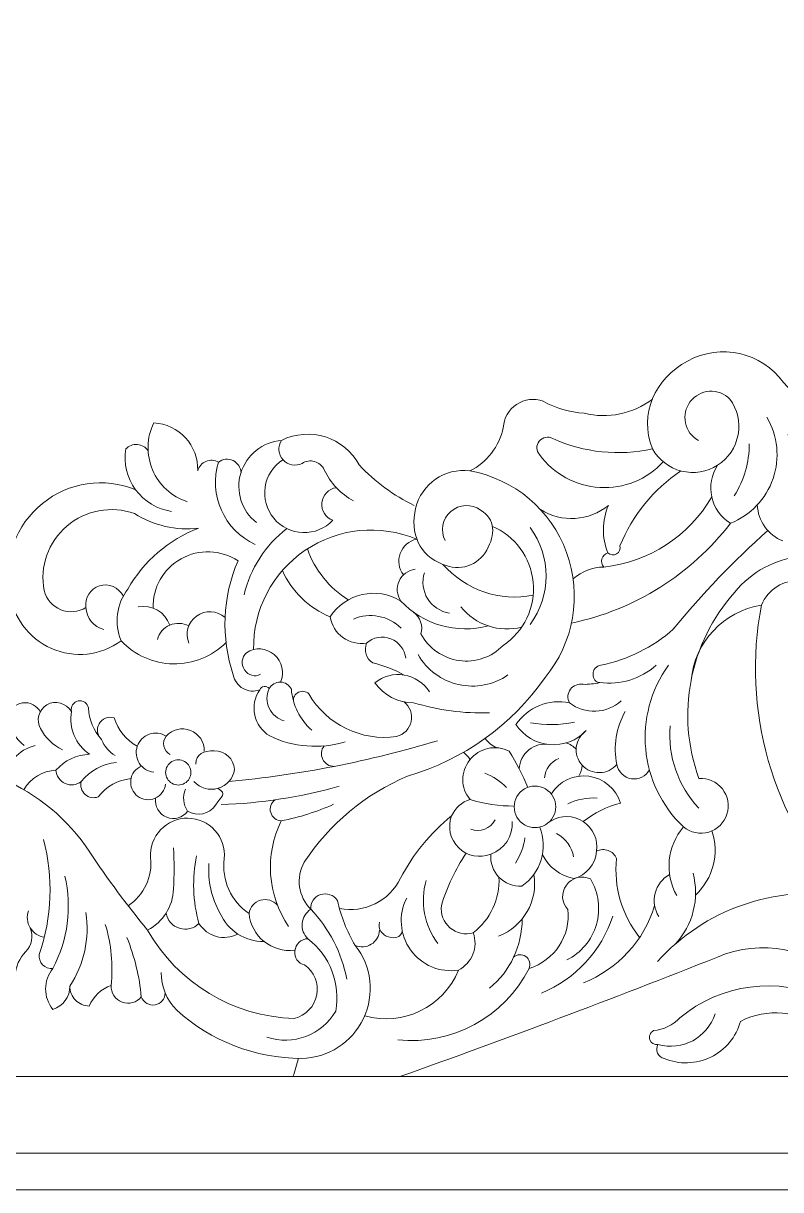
# Model space of a CAD drawing. Header units: millimetres. Extents: x 4868 to 5114, y 1819 to 2091.
# Drawn here: x 4911.3 to 4953, y 1968.7 to 2032.9 of the extents above; entities that cross this region are included whole.
import ezdxf

# ---------------------------------------------------------------- set-up
doc = ezdxf.new("R2010")
doc.units = ezdxf.units.MM
doc.header["$MEASUREMENT"] = 0
doc.layers.add('SITARA ALL', color=18, linetype='Continuous', true_color=0x000000)

msp = doc.modelspace()

# ---------------------------------------------------------------- linework, layer by layer
at = {"layer": 'SITARA ALL', "lineweight": 9}
for points, knots in [([(4869.73, 2090.695), (4869.73, 2090.695), (5113.73, 2090.695), (5113.73, 2090.695), (5113.73, 2090.695), (5113.73, 1968.695), (5113.73, 1968.695), (5113.73, 1968.695), (4869.73, 1968.695), (4869.73, 1968.695), (4869.73, 1968.695), (4869.73, 2090.695), (4869.73, 2090.695)], [0, 0, 0, 0, 0.25, 0.25, 0.25, 0.5, 0.5, 0.5, 0.75, 0.75, 0.75, 1, 1, 1, 1]), ([(5094.771, 2004.786), (5094.771, 2004.786), (5094.771, 1999.964), (5094.771, 1999.964), (5094.771, 1999.964), (5111.73, 1999.964), (5111.73, 1999.964), (5111.73, 1999.964), (5111.73, 2088.695), (5111.73, 2088.695), (5111.73, 2088.695), (4911.73, 2088.695), (4911.73, 2088.695), (4911.73, 2088.695), (4911.73, 2070.506), (4911.73, 2070.506), (4911.73, 2070.506), (4911.73, 2054.471), (4911.73, 2054.471), (4914.204, 2052.694), (4917.278, 2051.965), (4920.286, 2052.441), (4924.31, 2052.737), (4928.354, 2052.229), (4932.179, 2050.947), (4935.232, 2049.904), (4938.3, 2048.907), (4941.384, 2047.956), (4946.814, 2046.225), (4952.709, 2048.526), (4955.52, 2053.484), (4956.196, 2054.515), (4956.406, 2055.783), (4956.1, 2056.977), (4955.794, 2058.171), (4955.006, 2059.178), (4953.918, 2059.757), (4952.83, 2060.336), (4951.548, 2060.431), (4950.387, 2060.018), (4949.226, 2059.605), (4948.294, 2058.729), (4947.816, 2057.593), (4947.547, 2056.831), (4947.642, 2055.989), (4948.075, 2055.307), (4948.507, 2054.624), (4949.223, 2054.179), (4950.027, 2054.097), (4950.83, 2054.016), (4951.626, 2054.307), (4952.187, 2054.888), (4952.748, 2055.469), (4953.012, 2056.27), (4952.902, 2057.07), (4952.939, 2057.535), (4952.722, 2057.984), (4952.334, 2058.243), (4951.946, 2058.502), (4951.453, 2058.534), (4951.037, 2058.323), (4950.621, 2058.111), (4950.352, 2057.691), (4950.334, 2057.225), (4950.315, 2056.759), (4950.545, 2056.322), (4950.943, 2056.078)], [0, 0, 0, 0, 0.043478, 0.043478, 0.043478, 0.086957, 0.086957, 0.086957, 0.130435, 0.130435, 0.130435, 0.173913, 0.173913, 0.173913, 0.217391, 0.217391, 0.217391, 0.26087, 0.26087, 0.26087, 0.304348, 0.304348, 0.304348, 0.347826, 0.347826, 0.347826, 0.391304, 0.391304, 0.391304, 0.434783, 0.434783, 0.434783, 0.478261, 0.478261, 0.478261, 0.521739, 0.521739, 0.521739, 0.565217, 0.565217, 0.565217, 0.608696, 0.608696, 0.608696, 0.652174, 0.652174, 0.652174, 0.695652, 0.695652, 0.695652, 0.73913, 0.73913, 0.73913, 0.782609, 0.782609, 0.782609, 0.826087, 0.826087, 0.826087, 0.869565, 0.869565, 0.869565, 0.913043, 0.913043, 0.913043, 1, 1, 1, 1]), ([(4888.688, 2054.604), (4888.688, 2054.604), (4888.688, 2059.426), (4888.688, 2059.426), (4888.688, 2059.426), (4871.73, 2059.426), (4871.73, 2059.426), (4871.73, 2059.426), (4871.73, 1970.695), (4871.73, 1970.695), (4871.73, 1970.695), (5071.73, 1970.695), (5071.73, 1970.695), (5071.73, 1970.695), (5071.73, 1988.884), (5071.73, 1988.884), (5071.73, 1988.884), (5071.73, 2004.92), (5071.73, 2004.92), (5069.255, 2006.696), (5066.182, 2007.425), (5063.173, 2006.949), (5059.149, 2006.653), (5055.106, 2007.161), (5051.28, 2008.443), (5048.227, 2009.487), (5045.159, 2010.484), (5042.075, 2011.434), (5036.645, 2013.166), (5030.75, 2010.864), (5027.939, 2005.906), (5027.264, 2004.875), (5027.053, 2003.607), (5027.359, 2002.413), (5027.665, 2001.219), (5028.453, 2000.212), (5029.541, 1999.633), (5030.629, 1999.054), (5031.911, 1998.959), (5033.072, 1999.372), (5034.234, 1999.785), (5035.165, 2000.661), (5035.643, 2001.797), (5035.912, 2002.559), (5035.817, 2003.402), (5035.384, 2004.084), (5034.952, 2004.766), (5034.236, 2005.211), (5033.433, 2005.293), (5032.629, 2005.375), (5031.833, 2005.083), (5031.272, 2004.502), (5030.711, 2003.921), (5030.447, 2003.12), (5030.557, 2002.32), (5030.52, 2001.855), (5030.738, 2001.406), (5031.125, 2001.147), (5031.513, 2000.888), (5032.006, 2000.856), (5032.422, 2001.067), (5032.838, 2001.279), (5033.107, 2001.699), (5033.126, 2002.165), (5033.144, 2002.631), (5032.914, 2003.068), (5032.516, 2003.312)], [0, 0, 0, 0, 0.043478, 0.043478, 0.043478, 0.086957, 0.086957, 0.086957, 0.130435, 0.130435, 0.130435, 0.173913, 0.173913, 0.173913, 0.217391, 0.217391, 0.217391, 0.26087, 0.26087, 0.26087, 0.304348, 0.304348, 0.304348, 0.347826, 0.347826, 0.347826, 0.391304, 0.391304, 0.391304, 0.434783, 0.434783, 0.434783, 0.478261, 0.478261, 0.478261, 0.521739, 0.521739, 0.521739, 0.565217, 0.565217, 0.565217, 0.608696, 0.608696, 0.608696, 0.652174, 0.652174, 0.652174, 0.695652, 0.695652, 0.695652, 0.73913, 0.73913, 0.73913, 0.782609, 0.782609, 0.782609, 0.826087, 0.826087, 0.826087, 0.869565, 0.869565, 0.869565, 0.913043, 0.913043, 0.913043, 1, 1, 1, 1]), ([(4953.363, 2010.249), (4954.721, 2008.607), (4956.677, 2007.574), (4958.799, 2007.376), (4960.921, 2007.179), (4963.027, 2007.828), (4964.665, 2009.191), (4964.756, 2009.83), (4964.409, 2010.451), (4963.816, 2010.707), (4963.224, 2010.964), (4962.548, 2010.81), (4962.145, 2010.305), (4958.859, 2009.512), (4955.4, 2010.587), (4953.14, 2013.101), (4951.929, 2014.77), (4949.665, 2015.277), (4947.856, 2014.285), (4946.048, 2013.293), (4945.165, 2011.377), (4945.922, 2009.458), (4946.263, 2008.845), (4946.842, 2008.401), (4947.522, 2008.23), (4948.202, 2008.06), (4948.919, 2008.176), (4949.509, 2008.555), (4950.099, 2008.935), (4950.505, 2009.541), (4950.632, 2010.23), (4950.759, 2010.92), (4950.597, 2011.628), (4950.181, 2012.193), (4949.886, 2012.49), (4949.476, 2012.645), (4949.058, 2012.618), (4948.64, 2012.59), (4948.256, 2012.385), (4948.003, 2012.051), (4947.749, 2011.717), (4947.653, 2011.29), (4947.739, 2010.88), (4947.824, 2010.47), (4948.081, 2010.118), (4948.447, 2009.914)], [0, 0, 0, 0, 0.0625, 0.0625, 0.0625, 0.125, 0.125, 0.125, 0.1875, 0.1875, 0.1875, 0.25, 0.25, 0.25, 0.3125, 0.3125, 0.3125, 0.375, 0.375, 0.375, 0.4375, 0.4375, 0.4375, 0.5, 0.5, 0.5, 0.5625, 0.5625, 0.5625, 0.625, 0.625, 0.625, 0.6875, 0.6875, 0.6875, 0.75, 0.75, 0.75, 0.8125, 0.8125, 0.8125, 0.875, 0.875, 0.875, 1, 1, 1, 1]), ([(4929.102, 1980.277), (4928.833, 1981.725), (4928.144, 1983.061), (4927.12, 1984.119), (4926.442, 1984.81), (4926.297, 1985.865), (4926.761, 1986.715), (4928.154, 1988.813), (4930.131, 1990.46), (4932.446, 1991.452), (4935.516, 1992.337), (4938.187, 1994.248), (4940.014, 1996.869), (4941.604, 1998.79), (4942.055, 2001.41), (4941.198, 2003.752), (4940.341, 2006.093), (4938.33, 2007.799), (4935.876, 2008.239), (4936.822, 2008.707), (4937.501, 2009.583), (4937.717, 2010.617), (4937.744, 2011.134), (4938.014, 2011.608), (4938.444, 2011.895), (4938.875, 2012.183), (4939.42, 2012.249), (4939.908, 2012.075), (4940.6, 2011.688), (4941.37, 2011.461), (4942.162, 2011.409), (4943.468, 2011.093), (4944.847, 2011.377), (4945.922, 2012.185)], [0, 0, 0, 0, 0.083333, 0.083333, 0.083333, 0.166667, 0.166667, 0.166667, 0.25, 0.25, 0.25, 0.333333, 0.333333, 0.333333, 0.416667, 0.416667, 0.416667, 0.5, 0.5, 0.5, 0.583333, 0.583333, 0.583333, 0.666667, 0.666667, 0.666667, 0.75, 0.75, 0.75, 0.833333, 0.833333, 0.833333, 1, 1, 1, 1]), ([(4949.509, 2008.555), (4949.168, 2008.04), (4949.05, 2007.409), (4949.183, 2006.806), (4949.316, 2006.202), (4949.685, 2005.68), (4950.211, 2005.356), (4951.314, 2005.794), (4952.171, 2006.693), (4952.556, 2007.815), (4952.942, 2008.938), (4952.821, 2010.167), (4952.219, 2011.19)], [0, 0, 0, 0, 0.2, 0.2, 0.2, 0.4, 0.4, 0.4, 0.6, 0.6, 0.6, 1, 1, 1, 1]), ([(4924.074, 2004.187), (4922.357, 2004.976), (4921.491, 2006.919), (4922.048, 2008.725), (4921.836, 2008.844), (4921.581, 2008.859), (4921.357, 2008.764), (4921.132, 2008.67), (4920.965, 2008.478), (4920.903, 2008.243), (4920.952, 2009.635), (4919.878, 2010.809), (4918.487, 2010.881), (4918.091, 2010.068), (4918.067, 2009.123), (4918.422, 2008.291), (4918.776, 2007.459), (4919.469, 2006.823), (4920.33, 2006.545)], [0, 0, 0, 0, 0.142857, 0.142857, 0.142857, 0.285714, 0.285714, 0.285714, 0.428571, 0.428571, 0.428571, 0.571429, 0.571429, 0.571429, 0.714286, 0.714286, 0.714286, 1, 1, 1, 1]), ([(4932.819, 2006.334), (4931.683, 2006.887), (4930.657, 2007.643), (4929.794, 2008.566), (4928.965, 2010.096), (4927.076, 2010.695), (4925.519, 2009.92)], [0, 0, 0, 0, 0.333333, 0.333333, 0.333333, 1, 1, 1, 1]), ([(4924.133, 2005.396), (4923.316, 2006.043), (4922.977, 2007.123), (4923.278, 2008.121), (4923.58, 2009.119), (4924.48, 2009.833), (4925.519, 2009.92), (4925.298, 2009.585), (4925.331, 2009.144), (4925.601, 2008.847), (4925.871, 2008.55), (4926.292, 2008.467), (4926.646, 2008.655), (4926.851, 2008.784), (4927.1, 2008.819), (4927.333, 2008.753), (4927.565, 2008.686), (4927.759, 2008.523), (4927.865, 2008.306), (4928.204, 2007.573), (4928.77, 2006.97), (4929.481, 2006.587)], [0, 0, 0, 0, 0.125, 0.125, 0.125, 0.25, 0.25, 0.25, 0.375, 0.375, 0.375, 0.5, 0.5, 0.5, 0.625, 0.625, 0.625, 0.75, 0.75, 0.75, 1, 1, 1, 1]), ([(4945.922, 2009.458), (4944.083, 2009.041), (4942.156, 2009.239), (4940.44, 2010.021), (4940.189, 2010.162), (4939.872, 2010.099), (4939.695, 2009.872), (4939.517, 2009.644), (4939.513, 2009.344), (4939.711, 2009.134), (4940.487, 2008.063), (4941.704, 2007.399), (4943.024, 2007.324), (4944.344, 2007.249), (4945.623, 2007.766), (4946.515, 2008.741)], [0, 0, 0, 0, 0.166667, 0.166667, 0.166667, 0.333333, 0.333333, 0.333333, 0.5, 0.5, 0.5, 0.666667, 0.666667, 0.666667, 1, 1, 1, 1]), ([(4918.176, 2009.344), (4918.043, 2009.543), (4917.827, 2009.672), (4917.588, 2009.692), (4917.349, 2009.712), (4917.115, 2009.624), (4916.951, 2009.45), (4916.821, 2008.658), (4917.015, 2007.848), (4917.49, 2007.201), (4917.965, 2006.555), (4918.676, 2006.127), (4919.47, 2006.014)], [0, 0, 0, 0, 0.2, 0.2, 0.2, 0.4, 0.4, 0.4, 0.6, 0.6, 0.6, 1, 1, 1, 1]), ([(4923.288, 2008.129), (4923.278, 2008.418), (4923.108, 2008.678), (4922.847, 2008.803), (4922.586, 2008.928), (4922.279, 2008.899), (4922.048, 2008.725)], [0, 0, 0, 0, 0.333333, 0.333333, 0.333333, 1, 1, 1, 1]), ([(4928.534, 2007.315), (4928.108, 2007.257), (4927.778, 2006.913), (4927.737, 2006.485), (4927.696, 2006.057), (4927.936, 2005.664), (4928.343, 2005.526), (4927.916, 2005.073), (4927.316, 2004.824), (4926.693, 2004.844), (4926.071, 2004.863), (4925.485, 2005.152), (4925.087, 2005.631), (4924.69, 2006.11), (4924.517, 2006.736), (4924.613, 2007.352), (4924.708, 2007.967), (4925.066, 2008.513), (4925.59, 2008.849)], [0, 0, 0, 0, 0.142857, 0.142857, 0.142857, 0.285714, 0.285714, 0.285714, 0.428571, 0.428571, 0.428571, 0.571429, 0.571429, 0.571429, 0.714286, 0.714286, 0.714286, 1, 1, 1, 1]), ([(4917.488, 2007.202), (4915.768, 2007.907), (4913.8, 2007.615), (4912.358, 2006.442), (4910.916, 2005.269), (4910.226, 2003.423), (4910.566, 2001.595), (4910.714, 2000.218), (4911.587, 1999.027), (4912.855, 1998.47), (4914.123, 1997.914), (4915.579, 1998.07), (4916.692, 1998.893), (4916.289, 1999.837), (4916.432, 2000.927), (4917.065, 2001.735), (4917.927, 2003.271), (4919.301, 2004.457), (4920.947, 2005.085), (4919.715, 2004.947), (4918.472, 2005.231), (4917.422, 2005.891), (4916.151, 2006.343), (4914.735, 2006.08), (4913.71, 2005.202), (4912.686, 2004.325), (4912.206, 2002.98), (4912.457, 2001.654), (4912.577, 2001.178), (4912.917, 2000.787), (4913.373, 2000.604), (4913.829, 2000.421), (4914.342, 2000.465), (4914.758, 2000.726), (4914.683, 2001.249), (4914.993, 2001.749), (4915.494, 2001.914), (4915.996, 2002.079), (4916.564, 2001.82), (4916.814, 2001.355)], [0, 0, 0, 0, 0.071429, 0.071429, 0.071429, 0.142857, 0.142857, 0.142857, 0.214286, 0.214286, 0.214286, 0.285714, 0.285714, 0.285714, 0.357143, 0.357143, 0.357143, 0.428571, 0.428571, 0.428571, 0.5, 0.5, 0.5, 0.571429, 0.571429, 0.571429, 0.642857, 0.642857, 0.642857, 0.714286, 0.714286, 0.714286, 0.785714, 0.785714, 0.785714, 0.857143, 0.857143, 0.857143, 1, 1, 1, 1]), ([(4935.876, 2008.239), (4934.501, 2008.417), (4933.214, 2007.527), (4932.895, 2006.178), (4932.577, 2004.828), (4933.09, 2003.553), (4934.399, 2003.098)], [0, 0, 0, 0, 0.333333, 0.333333, 0.333333, 1, 1, 1, 1]), ([(4947.48, 2008.24), (4945.983, 2007.229), (4944.819, 2005.797), (4944.136, 2004.124), (4944.181, 2003.949), (4944.106, 2003.765), (4943.951, 2003.673), (4943.796, 2003.58), (4943.594, 2003.605), (4943.462, 2003.727), (4943.306, 2003.679), (4943.186, 2003.554), (4943.142, 2003.397), (4943.099, 2003.24), (4943.137, 2003.072), (4943.245, 2002.95)], [0, 0, 0, 0, 0.166667, 0.166667, 0.166667, 0.333333, 0.333333, 0.333333, 0.5, 0.5, 0.5, 0.666667, 0.666667, 0.666667, 1, 1, 1, 1]), ([(4949.182, 2006.807), (4947.937, 2004.644), (4945.727, 2003.209), (4943.245, 2002.95), (4942.626, 2002.94), (4942.031, 2002.709), (4941.567, 2002.3)], [0, 0, 0, 0, 0.333333, 0.333333, 0.333333, 1, 1, 1, 1]), ([(4939.364, 2001.398), (4937.525, 2001.036), (4935.631, 2001.685), (4934.399, 2003.098), (4935.283, 2002.677), (4936.342, 2003.022), (4936.809, 2003.882), (4937.276, 2004.742), (4937.303, 2005.574), (4936.469, 2006.087), (4935.967, 2006.445), (4935.284, 2006.408), (4934.823, 2005.999), (4934.362, 2005.589), (4934.23, 2004.942), (4934.527, 2004.401)], [0, 0, 0, 0, 0.166667, 0.166667, 0.166667, 0.333333, 0.333333, 0.333333, 0.5, 0.5, 0.5, 0.666667, 0.666667, 0.666667, 1, 1, 1, 1]), ([(4939.76, 2006.113), (4940.928, 2005.379), (4942.432, 2005.47), (4943.502, 2006.342), (4943.146, 2005.509), (4943.131, 2004.57), (4943.462, 2003.727)], [0, 0, 0, 0, 0.333333, 0.333333, 0.333333, 1, 1, 1, 1]), ([(4923.982, 1998.407), (4923.944, 2000.589), (4925.009, 2002.644), (4926.814, 2003.87), (4928.619, 2005.096), (4930.939, 2005.322), (4932.954, 2004.483), (4932.537, 2004.395), (4932.194, 2004.1), (4932.046, 2003.7), (4931.899, 2003.3), (4931.964, 2002.856), (4932.224, 2002.518)], [0, 0, 0, 0, 0.2, 0.2, 0.2, 0.4, 0.4, 0.4, 0.6, 0.6, 0.6, 1, 1, 1, 1]), ([(4932.769, 2000.472), (4933.149, 2000.2), (4933.316, 1999.718), (4933.187, 1999.268), (4933.615, 1998.473), (4934.396, 1997.93), (4935.29, 1997.805), (4936.185, 1997.681), (4937.08, 1997.985), (4937.709, 1998.632), (4938.857, 1999.4), (4939.491, 2000.736), (4939.358, 2002.111), (4939.225, 2003.486), (4938.362, 2004.67), (4937.087, 2005.203)], [0, 0, 0, 0, 0.166667, 0.166667, 0.166667, 0.333333, 0.333333, 0.333333, 0.5, 0.5, 0.5, 0.666667, 0.666667, 0.666667, 1, 1, 1, 1]), ([(4952.275, 2004.954), (4950.394, 2003.29), (4948.652, 2001.476), (4947.067, 1999.529), (4945.935, 1998.535), (4944.564, 1997.85), (4943.088, 1997.543), (4942.835, 1997.519), (4942.644, 1997.303), (4942.652, 1997.049), (4942.66, 1996.794), (4942.773, 1996.602), (4943.027, 1996.595), (4944.147, 1996.443), (4945.277, 1996.789), (4946.118, 1997.543)], [0, 0, 0, 0, 0.166667, 0.166667, 0.166667, 0.333333, 0.333333, 0.333333, 0.5, 0.5, 0.5, 0.666667, 0.666667, 0.666667, 1, 1, 1, 1]), ([(4924.319, 1996.196), (4924.018, 1996.083), (4923.682, 1996.109), (4923.401, 1996.266), (4923.121, 1996.424), (4922.924, 1996.699), (4922.864, 1997.015), (4922.17, 1999.067), (4922.264, 2001.305), (4923.125, 2003.292), (4922.184, 2003.909), (4920.978, 2003.952), (4919.996, 2003.403), (4919.013, 2002.855), (4918.416, 2001.819), (4918.448, 2000.695)], [0, 0, 0, 0, 0.166667, 0.166667, 0.166667, 0.333333, 0.333333, 0.333333, 0.5, 0.5, 0.5, 0.666667, 0.666667, 0.666667, 1, 1, 1, 1]), ([(4954.846, 2002.186), (4954.998, 2002.459), (4954.999, 2002.792), (4954.849, 2003.066), (4954.699, 2003.341), (4954.422, 2003.519), (4954.109, 2003.539), (4952.673, 2003.398), (4951.354, 2002.687), (4950.449, 2001.563), (4947.952, 1998.77), (4947.194, 1994.833), (4948.482, 1991.314), (4948.98, 1991.349), (4949.462, 1991.136), (4949.77, 1990.744), (4950.078, 1990.353), (4950.171, 1989.83), (4950.02, 1989.355), (4949.869, 1988.88), (4949.493, 1988.511), (4949.015, 1988.369), (4948.537, 1988.227), (4948.017, 1988.334), (4947.631, 1988.649), (4945.173, 1990.988), (4944.82, 1994.787), (4946.8, 1997.543)], [0, 0, 0, 0, 0.1, 0.1, 0.1, 0.2, 0.2, 0.2, 0.3, 0.3, 0.3, 0.4, 0.4, 0.4, 0.5, 0.5, 0.5, 0.6, 0.6, 0.6, 0.7, 0.7, 0.7, 0.8, 0.8, 0.8, 1, 1, 1, 1]), ([(4925.566, 2002.754), (4926.086, 2001.602), (4927.025, 2000.691), (4928.193, 2000.207), (4929.03, 2001.507), (4930.758, 2001.896), (4932.073, 2001.081), (4931.856, 2001.406), (4931.822, 2001.82), (4931.983, 2002.176), (4932.144, 2002.532), (4932.482, 2002.779), (4932.869, 2002.83)], [0, 0, 0, 0, 0.2, 0.2, 0.2, 0.4, 0.4, 0.4, 0.6, 0.6, 0.6, 1, 1, 1, 1]), ([(4933.378, 2002.639), (4933.225, 2002.16), (4933.288, 2001.638), (4933.552, 2001.21), (4933.816, 2000.782), (4934.251, 2000.491), (4934.748, 2000.413)], [0, 0, 0, 0, 0.333333, 0.333333, 0.333333, 1, 1, 1, 1]), ([(4954.125, 1999.041), (4954.602, 1998.944), (4955.098, 1999.067), (4955.474, 1999.377), (4955.85, 1999.687), (4956.066, 2000.147), (4956.062, 2000.634), (4956.058, 2001.121), (4955.834, 2001.58), (4955.453, 2001.883), (4955.072, 2002.187), (4954.577, 2002.303), (4954.102, 2002.198), (4953.158, 2002.272), (4952.275, 2001.729), (4951.916, 2000.853), (4950.825, 1995.094), (4952.506, 1989.162), (4956.46, 1984.836)], [0, 0, 0, 0, 0.142857, 0.142857, 0.142857, 0.285714, 0.285714, 0.285714, 0.428571, 0.428571, 0.428571, 0.571429, 0.571429, 0.571429, 0.714286, 0.714286, 0.714286, 1, 1, 1, 1]), ([(4922.411, 2000.178), (4921.97, 2000.568), (4921.317, 2000.597), (4920.842, 2000.249), (4920.367, 1999.901), (4920.186, 1999.299), (4920.425, 1998.761)], [0, 0, 0, 0, 0.333333, 0.333333, 0.333333, 1, 1, 1, 1]), ([(4932.351, 1997.93), (4932.296, 1998.414), (4931.977, 1998.828), (4931.522, 1999.003), (4931.068, 1999.178), (4930.558, 1999.091), (4930.192, 1998.769), (4929.737, 1998.693), (4929.27, 1998.802), (4928.894, 1999.071), (4928.519, 1999.341), (4928.267, 1999.751), (4928.193, 2000.207)], [0, 0, 0, 0, 0.2, 0.2, 0.2, 0.4, 0.4, 0.4, 0.6, 0.6, 0.6, 1, 1, 1, 1]), ([(4920.409, 1999.706), (4920.087, 1999.882), (4919.701, 1999.899), (4919.364, 1999.753), (4919.027, 1999.606), (4918.777, 1999.314), (4918.687, 1998.957)], [0, 0, 0, 0, 0.333333, 0.333333, 0.333333, 1, 1, 1, 1]), ([(4916.692, 1998.893), (4917.437, 1998.099), (4918.471, 1997.641), (4919.56, 1997.623), (4920.648, 1997.605), (4921.693, 1998.026), (4922.463, 1998.795)], [0, 0, 0, 0, 0.333333, 0.333333, 0.333333, 1, 1, 1, 1]), ([(4925.455, 1996.617), (4925.693, 1997.14), (4925.556, 1997.757), (4925.12, 1998.13), (4924.683, 1998.503), (4924.069, 1998.553), (4923.589, 1998.238), (4923.319, 1997.993), (4923.275, 1997.584), (4923.487, 1997.288), (4923.699, 1996.991), (4924.049, 1996.875), (4924.368, 1997.05)], [0, 0, 0, 0, 0.2, 0.2, 0.2, 0.4, 0.4, 0.4, 0.6, 0.6, 0.6, 1, 1, 1, 1]), ([(4930.192, 1998.769), (4930.034, 1998.368), (4930.175, 1997.912), (4930.532, 1997.671), (4931.14, 1997.541), (4931.724, 1997.317), (4932.264, 1997.008)], [0, 0, 0, 0, 0.333333, 0.333333, 0.333333, 1, 1, 1, 1]), ([(4933.026, 1998.136), (4933.504, 1997.297), (4934.314, 1996.698), (4935.256, 1996.485), (4936.198, 1996.273), (4937.182, 1996.463), (4937.974, 1997.015)], [0, 0, 0, 0, 0.333333, 0.333333, 0.333333, 1, 1, 1, 1]), ([(4912.255, 1994.96), (4912.073, 1995.326), (4911.677, 1995.535), (4911.272, 1995.478), (4910.867, 1995.421), (4910.545, 1995.121), (4910.472, 1994.719), (4910.475, 1995.705), (4909.941, 1996.614), (4909.076, 1997.088)], [0, 0, 0, 0, 0.25, 0.25, 0.25, 0.5, 0.5, 0.5, 1, 1, 1, 1]), ([(4933.652, 1996.089), (4933.34, 1996.579), (4932.834, 1996.912), (4932.262, 1997.007), (4931.689, 1997.102), (4931.106, 1996.951), (4930.653, 1996.588), (4931.131, 1995.891), (4931.925, 1995.478), (4932.771, 1995.486), (4934.126, 1995.076), (4935.538, 1994.887), (4936.954, 1994.926)], [0, 0, 0, 0, 0.2, 0.2, 0.2, 0.4, 0.4, 0.4, 0.6, 0.6, 0.6, 1, 1, 1, 1]), ([(4924.834, 1996.26), (4924.772, 1996.351), (4924.665, 1996.399), (4924.556, 1996.385), (4924.447, 1996.371), (4924.356, 1996.299), (4924.319, 1996.196), (4924.039, 1995.79), (4923.94, 1995.288), (4924.044, 1994.807), (4924.148, 1994.326), (4924.444, 1993.91), (4924.866, 1993.657), (4926.16, 1993.032), (4927.641, 1992.917), (4929.017, 1993.335)], [0, 0, 0, 0, 0.166667, 0.166667, 0.166667, 0.333333, 0.333333, 0.333333, 0.5, 0.5, 0.5, 0.666667, 0.666667, 0.666667, 1, 1, 1, 1]), ([(4927.183, 1993.978), (4926.53, 1994.553), (4926.126, 1995.36), (4926.056, 1996.228), (4925.944, 1996.46), (4925.711, 1996.61), (4925.453, 1996.616), (4925.195, 1996.622), (4924.957, 1996.486), (4924.834, 1996.26), (4924.675, 1995.917), (4924.676, 1995.521), (4924.839, 1995.179), (4925.001, 1994.837), (4925.304, 1994.586), (4925.67, 1994.492)], [0, 0, 0, 0, 0.166667, 0.166667, 0.166667, 0.333333, 0.333333, 0.333333, 0.5, 0.5, 0.5, 0.666667, 0.666667, 0.666667, 1, 1, 1, 1]), ([(4944.21, 1995.598), (4943.415, 1994.867), (4942.207, 1994.819), (4941.355, 1995.483), (4941.23, 1995.719), (4941.251, 1996.007), (4941.409, 1996.223), (4941.568, 1996.439), (4941.839, 1996.545), (4942.102, 1996.497), (4942.414, 1996.49), (4942.724, 1996.523), (4943.027, 1996.595)], [0, 0, 0, 0, 0.2, 0.2, 0.2, 0.4, 0.4, 0.4, 0.6, 0.6, 0.6, 1, 1, 1, 1]), ([(4913.459, 1992.899), (4912.946, 1993.149), (4912.525, 1993.556), (4912.255, 1994.059), (4911.998, 1994.52), (4912.155, 1995.102), (4912.608, 1995.372), (4913.062, 1995.642), (4913.676, 1995.455), (4913.96, 1995.009), (4913.931, 1995.134), (4913.955, 1995.266), (4914.024, 1995.373), (4914.094, 1995.481), (4914.205, 1995.556), (4914.331, 1995.581), (4914.457, 1995.606), (4914.587, 1995.58), (4914.693, 1995.507), (4914.799, 1995.435), (4914.871, 1995.322), (4914.894, 1995.196), (4914.927, 1994.549), (4915.184, 1993.934), (4915.62, 1993.455), (4915.379, 1993.677), (4915.321, 1994.035), (4915.48, 1994.321), (4915.639, 1994.608), (4915.989, 1994.744), (4916.305, 1994.657), (4916.517, 1993.991), (4916.972, 1993.43), (4917.581, 1993.086)], [0, 0, 0, 0, 0.083333, 0.083333, 0.083333, 0.166667, 0.166667, 0.166667, 0.25, 0.25, 0.25, 0.333333, 0.333333, 0.333333, 0.416667, 0.416667, 0.416667, 0.5, 0.5, 0.5, 0.583333, 0.583333, 0.583333, 0.666667, 0.666667, 0.666667, 0.75, 0.75, 0.75, 0.833333, 0.833333, 0.833333, 1, 1, 1, 1]), ([(4932.258, 1995.533), (4932.58, 1995.276), (4932.73, 1994.859), (4932.645, 1994.456), (4932.559, 1994.052), (4932.248, 1993.73), (4931.849, 1993.626), (4929.91, 1993.35), (4927.997, 1994.281), (4927.015, 1995.975), (4926.863, 1996.121), (4926.635, 1996.155), (4926.447, 1996.06), (4926.259, 1995.964), (4926.151, 1995.765), (4926.18, 1995.557)], [0, 0, 0, 0, 0.166667, 0.166667, 0.166667, 0.333333, 0.333333, 0.333333, 0.5, 0.5, 0.5, 0.666667, 0.666667, 0.666667, 1, 1, 1, 1]), ([(4941.355, 1995.483), (4940.222, 1995.714), (4939.061, 1995.243), (4938.411, 1994.286), (4938.828, 1993.655), (4939.511, 1993.25), (4940.264, 1993.185), (4941.018, 1993.12), (4941.757, 1993.399), (4942.276, 1993.949), (4941.974, 1993.742), (4941.777, 1993.414), (4941.734, 1993.05), (4941.692, 1992.686), (4941.808, 1992.324), (4942.054, 1992.052), (4942.3, 1991.781), (4942.651, 1991.63), (4943.018, 1991.637), (4943.384, 1991.644), (4943.728, 1991.807), (4943.963, 1992.087), (4944.036, 1991.684), (4944.356, 1991.37), (4944.761, 1991.304), (4945.166, 1991.239), (4945.563, 1991.427), (4945.76, 1991.787)], [0, 0, 0, 0, 0.1, 0.1, 0.1, 0.2, 0.2, 0.2, 0.3, 0.3, 0.3, 0.4, 0.4, 0.4, 0.5, 0.5, 0.5, 0.6, 0.6, 0.6, 0.7, 0.7, 0.7, 0.8, 0.8, 0.8, 1, 1, 1, 1]), ([(4913.96, 1995.009), (4913.801, 1994.094), (4914.19, 1993.171), (4914.956, 1992.646), (4914.246, 1992.623), (4913.578, 1992.309), (4913.109, 1991.776)], [0, 0, 0, 0, 0.333333, 0.333333, 0.333333, 1, 1, 1, 1]), ([(4921.266, 1992.811), (4921.281, 1993.317), (4920.977, 1993.779), (4920.506, 1993.964), (4920.035, 1994.15), (4919.505, 1994.028), (4919.171, 1993.647), (4918.893, 1993.822), (4918.55, 1993.86), (4918.24, 1993.75), (4917.93, 1993.641), (4917.688, 1993.397), (4917.581, 1993.086), (4917.474, 1992.775), (4917.516, 1992.433), (4917.693, 1992.156), (4917.87, 1991.879), (4918.162, 1991.699), (4918.49, 1991.666)], [0, 0, 0, 0, 0.142857, 0.142857, 0.142857, 0.285714, 0.285714, 0.285714, 0.428571, 0.428571, 0.428571, 0.571429, 0.571429, 0.571429, 0.714286, 0.714286, 0.714286, 1, 1, 1, 1]), ([(4919.171, 1993.647), (4919.046, 1993.489), (4918.999, 1993.283), (4919.044, 1993.086), (4919.088, 1992.89), (4919.218, 1992.725), (4919.399, 1992.636)], [0, 0, 0, 0, 0.333333, 0.333333, 0.333333, 1, 1, 1, 1]), ([(4927.858, 1993.11), (4927.691, 1992.899), (4927.661, 1992.611), (4927.781, 1992.37), (4927.901, 1992.128), (4928.145, 1991.978), (4928.415, 1991.984)], [0, 0, 0, 0, 0.333333, 0.333333, 0.333333, 1, 1, 1, 1]), ([(4939.064, 1990.83), (4938.778, 1991.518), (4938.438, 1992.181), (4938.046, 1992.814), (4937.302, 1993.2), (4936.388, 1993.001), (4935.872, 1992.341), (4935.355, 1991.68), (4935.344, 1990.791), (4935.898, 1990.162), (4935.441, 1990.023), (4935.066, 1989.695), (4934.87, 1989.259), (4934.636, 1988.646), (4934.791, 1987.953), (4935.263, 1987.497), (4935.735, 1987.041), (4936.422, 1986.906), (4937.027, 1987.16), (4937.784, 1987.419), (4938.268, 1988.157), (4938.204, 1988.954)], [0, 0, 0, 0, 0.125, 0.125, 0.125, 0.25, 0.25, 0.25, 0.375, 0.375, 0.375, 0.5, 0.5, 0.5, 0.625, 0.625, 0.625, 0.75, 0.75, 0.75, 1, 1, 1, 1]), ([(4940.262, 1993.184), (4939.858, 1993.256), (4939.442, 1993.149), (4939.122, 1992.892), (4938.803, 1992.634), (4938.61, 1992.253), (4938.595, 1991.843)], [0, 0, 0, 0, 0.333333, 0.333333, 0.333333, 1, 1, 1, 1]), ([(4918.151, 1982.973), (4917.015, 1984.349), (4915.951, 1985.784), (4914.963, 1987.272), (4912.562, 1990.925), (4908.205, 1992.777), (4903.909, 1991.963)], [0, 0, 0, 0, 0.333333, 0.333333, 0.333333, 1, 1, 1, 1]), ([(4920.7, 1991.15), (4921.034, 1990.78), (4921.55, 1990.636), (4922.028, 1990.778), (4922.505, 1990.921), (4922.856, 1991.318), (4922.932, 1991.81), (4922.899, 1992.399), (4922.406, 1992.855), (4921.817, 1992.842), (4921.228, 1992.83), (4920.812, 1992.688), (4920.804, 1992.099)], [0, 0, 0, 0, 0.2, 0.2, 0.2, 0.4, 0.4, 0.4, 0.6, 0.6, 0.6, 1, 1, 1, 1]), ([(4916.429, 1992.19), (4915.67, 1992.126), (4914.972, 1991.751), (4914.499, 1991.154), (4914.249, 1990.953), (4913.909, 1990.909), (4913.616, 1991.039), (4913.323, 1991.169), (4913.127, 1991.456), (4913.109, 1991.776), (4912.372, 1991.744), (4911.703, 1991.338), (4911.335, 1990.699)], [0, 0, 0, 0, 0.2, 0.2, 0.2, 0.4, 0.4, 0.4, 0.6, 0.6, 0.6, 1, 1, 1, 1]), ([(4917.812, 1992.002), (4917.492, 1991.869), (4917.268, 1991.575), (4917.225, 1991.231), (4917.182, 1990.887), (4917.324, 1990.549), (4917.601, 1990.341), (4917.879, 1990.134), (4918.246, 1990.091), (4918.564, 1990.23), (4918.881, 1990.369), (4919.1, 1990.663), (4919.136, 1991.008)], [0, 0, 0, 0, 0.2, 0.2, 0.2, 0.4, 0.4, 0.4, 0.6, 0.6, 0.6, 1, 1, 1, 1]), ([(4919.142, 1991.653), (4919.142, 1991.404), (4919.275, 1991.175), (4919.49, 1991.051), (4919.705, 1990.926), (4919.97, 1990.926), (4920.185, 1991.051), (4920.4, 1991.175), (4920.533, 1991.404), (4920.533, 1991.653), (4920.533, 1991.901), (4920.4, 1992.131), (4920.185, 1992.255), (4919.97, 1992.379), (4919.705, 1992.379), (4919.49, 1992.255), (4919.275, 1992.131), (4919.142, 1991.901), (4919.142, 1991.653)], [0, 0, 0, 0, 0.166667, 0.166667, 0.166667, 0.333333, 0.333333, 0.333333, 0.5, 0.5, 0.5, 0.666667, 0.666667, 0.666667, 0.833333, 0.833333, 0.833333, 1, 1, 1, 1]), ([(4917.236, 1991.307), (4916.52, 1991.243), (4915.865, 1990.879), (4915.433, 1990.304), (4915.185, 1990.212), (4914.905, 1990.265), (4914.709, 1990.443), (4914.512, 1990.621), (4914.432, 1990.897), (4914.499, 1991.154)], [0, 0, 0, 0, 0.25, 0.25, 0.25, 0.5, 0.5, 0.5, 1, 1, 1, 1]), ([(4942.116, 1988.946), (4942.719, 1989.423), (4943.416, 1989.768), (4944.161, 1989.957), (4943.923, 1990.752), (4943.24, 1991.333), (4942.417, 1991.44), (4941.593, 1991.547), (4940.791, 1991.171), (4940.358, 1990.463)], [0, 0, 0, 0, 0.25, 0.25, 0.25, 0.5, 0.5, 0.5, 1, 1, 1, 1]), ([(4906.2, 1991.024), (4907.643, 1990.713), (4908.88, 1989.792), (4909.592, 1988.498), (4910.303, 1987.204), (4910.416, 1985.658), (4909.905, 1984.273), (4909.437, 1983.669), (4909.273, 1982.882), (4909.463, 1982.141), (4909.652, 1981.4), (4910.167, 1980.79), (4910.868, 1980.485), (4910.895, 1980.971), (4911.098, 1981.432), (4911.438, 1981.78), (4911.785, 1982.128), (4911.883, 1982.653), (4911.683, 1983.102)], [0, 0, 0, 0, 0.142857, 0.142857, 0.142857, 0.285714, 0.285714, 0.285714, 0.428571, 0.428571, 0.428571, 0.571429, 0.571429, 0.571429, 0.714286, 0.714286, 0.714286, 1, 1, 1, 1]), ([(4920.235, 1990.726), (4920.059, 1990.333), (4920.103, 1989.877), (4920.351, 1989.525), (4920.868, 1989.196), (4921.554, 1989.344), (4921.888, 1989.858), (4922.222, 1990.372), (4922.535, 1990.436), (4922.025, 1990.775)], [0, 0, 0, 0, 0.25, 0.25, 0.25, 0.5, 0.5, 0.5, 1, 1, 1, 1]), ([(4938.315, 1989.757), (4938.315, 1989.349), (4938.533, 1988.971), (4938.887, 1988.767), (4939.241, 1988.563), (4939.677, 1988.563), (4940.03, 1988.767), (4940.384, 1988.971), (4940.602, 1989.349), (4940.602, 1989.757), (4940.602, 1990.166), (4940.384, 1990.543), (4940.03, 1990.747), (4939.677, 1990.951), (4939.241, 1990.951), (4938.887, 1990.747), (4938.533, 1990.543), (4938.315, 1990.166), (4938.315, 1989.757)], [0, 0, 0, 0, 0.166667, 0.166667, 0.166667, 0.333333, 0.333333, 0.333333, 0.5, 0.5, 0.5, 0.666667, 0.666667, 0.666667, 0.833333, 0.833333, 0.833333, 1, 1, 1, 1]), ([(4918.586, 1990.239), (4918.522, 1989.788), (4918.776, 1989.353), (4919.199, 1989.187), (4919.623, 1989.021), (4920.093, 1989.151), (4920.351, 1989.525)], [0, 0, 0, 0, 0.333333, 0.333333, 0.333333, 1, 1, 1, 1]), ([(4925.901, 1983.175), (4924.733, 1984.901), (4924.582, 1987.123), (4925.503, 1988.992), (4926.495, 1989.18), (4927.462, 1989.484), (4928.383, 1989.897)], [0, 0, 0, 0, 0.333333, 0.333333, 0.333333, 1, 1, 1, 1]), ([(4925.158, 1990.143), (4924.937, 1989.984), (4924.841, 1989.702), (4924.921, 1989.441), (4925, 1989.181), (4925.23, 1989), (4925.503, 1988.992)], [0, 0, 0, 0, 0.333333, 0.333333, 0.333333, 1, 1, 1, 1]), ([(4934.87, 1989.259), (4933.705, 1988.322), (4932.749, 1987.153), (4932.064, 1985.824), (4931.447, 1984.577), (4930.069, 1983.897), (4928.703, 1984.164)], [0, 0, 0, 0, 0.333333, 0.333333, 0.333333, 1, 1, 1, 1]), ([(4945.218, 1982.574), (4944.237, 1983.794), (4943.781, 1985.355), (4943.95, 1986.912), (4943.867, 1987.119), (4943.7, 1987.282), (4943.49, 1987.358), (4943.28, 1987.434), (4943.048, 1987.418), (4942.851, 1987.313), (4942.942, 1987.955), (4942.653, 1988.592), (4942.11, 1988.947), (4941.567, 1989.301), (4940.876, 1989.315), (4940.325, 1988.973)], [0, 0, 0, 0, 0.166667, 0.166667, 0.166667, 0.333333, 0.333333, 0.333333, 0.5, 0.5, 0.5, 0.666667, 0.666667, 0.666667, 1, 1, 1, 1]), ([(5067.509, 1988.884), (5067.509, 1988.884), (5067.509, 1974.916), (5067.509, 1974.916), (5067.509, 1974.916), (4875.956, 1974.916), (4875.956, 1974.916)], [0, 0, 0, 0, 0.333333, 0.333333, 0.333333, 1, 1, 1, 1]), ([(4917.078, 1984.317), (4917.953, 1984.896), (4918.43, 1985.914), (4918.315, 1986.956), (4918.274, 1987.523), (4918.472, 1988.081), (4918.861, 1988.496), (4919.251, 1988.91), (4919.799, 1989.142), (4920.368, 1989.135), (4920.937, 1989.128), (4921.476, 1988.884), (4921.856, 1988.461), (4922.236, 1988.038), (4922.421, 1987.472), (4922.367, 1986.906), (4922.208, 1985.724), (4922.735, 1984.555), (4923.728, 1983.895), (4923.784, 1983.29), (4924.081, 1982.734), (4924.553, 1982.352), (4925.024, 1981.971), (4925.627, 1981.795), (4926.229, 1981.866)], [0, 0, 0, 0, 0.111111, 0.111111, 0.111111, 0.222222, 0.222222, 0.222222, 0.333333, 0.333333, 0.333333, 0.444444, 0.444444, 0.444444, 0.555556, 0.555556, 0.555556, 0.666667, 0.666667, 0.666667, 0.777778, 0.777778, 0.777778, 1, 1, 1, 1]), ([(4937.027, 1987.16), (4936.988, 1986.691), (4937.153, 1986.229), (4937.48, 1985.891), (4937.807, 1985.553), (4938.261, 1985.373), (4938.731, 1985.397), (4939.788, 1986.11), (4940.202, 1987.463), (4939.722, 1988.645)], [0, 0, 0, 0, 0.25, 0.25, 0.25, 0.5, 0.5, 0.5, 1, 1, 1, 1]), ([(4913.593, 1985.947), (4913.999, 1984.231), (4913.764, 1982.424), (4912.934, 1980.868), (4912.726, 1980.846), (4912.52, 1980.921), (4912.375, 1981.071), (4912.229, 1981.221), (4912.16, 1981.431), (4912.188, 1981.638), (4912.888, 1983.677), (4912.97, 1985.877), (4912.421, 1987.963)], [0, 0, 0, 0, 0.2, 0.2, 0.2, 0.4, 0.4, 0.4, 0.6, 0.6, 0.6, 1, 1, 1, 1]), ([(4926.966, 1982.503), (4926.592, 1982.494), (4926.285, 1982.206), (4926.252, 1981.834), (4926.218, 1981.461), (4926.412, 1981.138), (4926.778, 1981.062), (4927.31, 1980.694), (4927.575, 1980.047), (4927.455, 1979.411), (4927.335, 1978.775), (4926.843, 1978.267), (4926.213, 1978.117), (4922.862, 1978.213), (4919.804, 1980.056), (4918.151, 1982.973), (4918.994, 1983.419), (4919.537, 1984.278), (4919.575, 1985.231), (4919.621, 1985.986), (4919.621, 1986.742), (4919.575, 1987.497)], [0, 0, 0, 0, 0.125, 0.125, 0.125, 0.25, 0.25, 0.25, 0.375, 0.375, 0.375, 0.5, 0.5, 0.5, 0.625, 0.625, 0.625, 0.75, 0.75, 0.75, 1, 1, 1, 1]), ([(4939.869, 1987.113), (4940.217, 1986.441), (4940.848, 1985.961), (4941.588, 1985.807), (4942.285, 1985.993), (4942.79, 1986.595), (4942.851, 1987.313)], [0, 0, 0, 0, 0.333333, 0.333333, 0.333333, 1, 1, 1, 1]), ([(4920.843, 1987.068), (4920.589, 1985.834), (4920.633, 1984.558), (4920.973, 1983.344), (4921.419, 1982.613), (4922.357, 1982.356), (4923.113, 1982.76)], [0, 0, 0, 0, 0.333333, 0.333333, 0.333333, 1, 1, 1, 1]), ([(4921.524, 1986.647), (4921.445, 1985.688), (4921.66, 1984.728), (4922.14, 1983.895), (4922.561, 1982.943), (4923.51, 1982.335), (4924.551, 1982.353)], [0, 0, 0, 0, 0.333333, 0.333333, 0.333333, 1, 1, 1, 1]), ([(4935.672, 1987.204), (4935.075, 1986.321), (4934.617, 1985.353), (4934.312, 1984.332), (4934.251, 1983.87), (4934.428, 1983.409), (4934.782, 1983.106), (4935.136, 1982.803), (4935.615, 1982.698), (4936.062, 1982.829)], [0, 0, 0, 0, 0.25, 0.25, 0.25, 0.5, 0.5, 0.5, 1, 1, 1, 1]), ([(4941.209, 1981.334), (4941.999, 1981.726), (4942.59, 1982.431), (4942.836, 1983.278), (4943.083, 1984.126), (4942.966, 1985.033), (4942.51, 1985.788), (4942.044, 1986.014), (4941.484, 1985.87), (4941.185, 1985.448), (4940.886, 1985.027), (4940.904, 1984.483), (4941.271, 1984.118), (4941.437, 1982.662), (4940.536, 1981.295), (4939.134, 1980.87), (4939.236, 1981.104), (4939.159, 1981.378), (4938.949, 1981.523), (4938.739, 1981.669), (4938.468, 1981.657), (4938.285, 1981.479)], [0, 0, 0, 0, 0.125, 0.125, 0.125, 0.25, 0.25, 0.25, 0.375, 0.375, 0.375, 0.5, 0.5, 0.5, 0.625, 0.625, 0.625, 0.75, 0.75, 0.75, 1, 1, 1, 1]), ([(4946.866, 1986.038), (4946.472, 1985.818), (4946.185, 1985.446), (4946.073, 1985.009), (4945.961, 1984.572), (4946.032, 1984.11), (4946.271, 1983.728)], [0, 0, 0, 0, 0.333333, 0.333333, 0.333333, 1, 1, 1, 1]), ([(4932.405, 1984.738), (4931.933, 1983.821), (4932.016, 1982.717), (4932.619, 1981.881), (4933.222, 1981.044), (4934.23, 1980.616), (4935.249, 1980.774), (4935.999, 1981.158), (4936.347, 1982.037), (4936.062, 1982.829), (4937.009, 1983.555), (4937.539, 1984.699), (4937.479, 1985.891)], [0, 0, 0, 0, 0.2, 0.2, 0.2, 0.4, 0.4, 0.4, 0.6, 0.6, 0.6, 1, 1, 1, 1]), ([(4966.69, 1977.38), (4962.363, 1978.268), (4958.631, 1980.989), (4956.46, 1984.836), (4952.649, 1985.469), (4948.781, 1984.116), (4946.199, 1981.242)], [0, 0, 0, 0, 0.333333, 0.333333, 0.333333, 1, 1, 1, 1]), ([(4925.292, 1984.341), (4925.065, 1984.61), (4924.701, 1984.719), (4924.364, 1984.622), (4924.026, 1984.524), (4923.778, 1984.243), (4923.728, 1983.895)], [0, 0, 0, 0, 0.333333, 0.333333, 0.333333, 1, 1, 1, 1]), ([(4924.707, 1977.083), (4926.153, 1976.601), (4927.737, 1977.2), (4928.499, 1978.519), (4928.773, 1980.03), (4928.182, 1981.566), (4926.966, 1982.503), (4926.737, 1982.721), (4926.621, 1983.032), (4926.651, 1983.347), (4926.68, 1983.662), (4926.855, 1983.947), (4927.12, 1984.119), (4927.098, 1984.479), (4927.32, 1984.81), (4927.661, 1984.927), (4928.003, 1985.044), (4928.388, 1984.907), (4928.592, 1984.609), (4928.784, 1983.738), (4929.113, 1982.903), (4929.567, 1982.135), (4929.855, 1982.006), (4930.187, 1982.029), (4930.455, 1982.195), (4930.722, 1982.362), (4930.889, 1982.648), (4930.9, 1982.963)], [0, 0, 0, 0, 0.1, 0.1, 0.1, 0.2, 0.2, 0.2, 0.3, 0.3, 0.3, 0.4, 0.4, 0.4, 0.5, 0.5, 0.5, 0.6, 0.6, 0.6, 0.7, 0.7, 0.7, 0.8, 0.8, 0.8, 1, 1, 1, 1]), ([(4911.595, 1984.037), (4911.482, 1983.728), (4911.515, 1983.384), (4911.684, 1983.102), (4911.854, 1982.819), (4912.14, 1982.629), (4912.466, 1982.583)], [0, 0, 0, 0, 0.333333, 0.333333, 0.333333, 1, 1, 1, 1]), ([(4914.755, 1983.94), (4914.967, 1982.53), (4914.654, 1981.091), (4913.876, 1979.896), (4913.869, 1979.608), (4913.978, 1979.329), (4914.179, 1979.122), (4914.38, 1978.915), (4914.655, 1978.799), (4914.943, 1978.799), (4915.16, 1979.328), (4915.595, 1979.74), (4916.136, 1979.927), (4916.264, 1981.055), (4916.158, 1982.197), (4915.822, 1983.282)], [0, 0, 0, 0, 0.166667, 0.166667, 0.166667, 0.333333, 0.333333, 0.333333, 0.5, 0.5, 0.5, 0.666667, 0.666667, 0.666667, 1, 1, 1, 1]), ([(4919.165, 1983.912), (4919.232, 1983.517), (4919.515, 1983.194), (4919.898, 1983.075), (4920.28, 1982.956), (4920.693, 1983.057), (4920.973, 1983.344)], [0, 0, 0, 0, 0.333333, 0.333333, 0.333333, 1, 1, 1, 1]), ([(4930.9, 1983.407), (4930.823, 1983.047), (4931.043, 1982.691), (4931.399, 1982.598), (4931.755, 1982.506), (4932.051, 1982.553), (4932.16, 1982.905)], [0, 0, 0, 0, 0.333333, 0.333333, 0.333333, 1, 1, 1, 1]), ([(4919.112, 1979.52), (4919.11, 1979.196), (4918.879, 1978.919), (4918.561, 1978.86), (4918.242, 1978.8), (4917.918, 1978.999), (4917.8, 1979.3), (4917.699, 1980.42), (4917.435, 1981.518), (4917.015, 1982.561)], [0, 0, 0, 0, 0.25, 0.25, 0.25, 0.5, 0.5, 0.5, 1, 1, 1, 1]), ([(4918.899, 1980.648), (4918.886, 1979.867), (4919.194, 1979.115), (4919.752, 1978.568), (4921.632, 1976.864), (4924.075, 1975.919), (4926.612, 1975.917), (4928.076, 1975.94), (4929.399, 1976.794), (4930.024, 1978.118), (4930.649, 1979.442), (4930.48, 1980.99), (4929.567, 1982.135)], [0, 0, 0, 0, 0.2, 0.2, 0.2, 0.4, 0.4, 0.4, 0.6, 0.6, 0.6, 1, 1, 1, 1]), ([(4932.026, 1974.916), (4937.886, 1977.002), (4943.709, 1979.193), (4949.492, 1981.487), (4951.889, 1982.517), (4954.674, 1981.969), (4956.506, 1980.113), (4955.509, 1979.649), (4955.009, 1978.519), (4955.336, 1977.47), (4955.663, 1976.42), (4956.58, 1975.755), (4957.664, 1975.94), (4958.466, 1976.183), (4959.096, 1976.805), (4959.349, 1977.604), (4959.601, 1978.402), (4959.449, 1979.269), (4958.933, 1979.929), (4959.392, 1979.939), (4959.773, 1980.286), (4959.826, 1980.742)], [0, 0, 0, 0, 0.125, 0.125, 0.125, 0.25, 0.25, 0.25, 0.375, 0.375, 0.375, 0.5, 0.5, 0.5, 0.625, 0.625, 0.625, 0.75, 0.75, 0.75, 1, 1, 1, 1]), ([(4912.934, 1980.868), (4912.408, 1980.207), (4912.407, 1979.271), (4912.934, 1978.61), (4913.498, 1978.783), (4913.882, 1979.306), (4913.876, 1979.896)], [0, 0, 0, 0, 0.333333, 0.333333, 0.333333, 1, 1, 1, 1]), ([(4955.26, 1977.52), (4953.981, 1978.544), (4952.22, 1978.714), (4950.769, 1977.953), (4950.528, 1977.094), (4949.931, 1976.379), (4949.129, 1975.988), (4948.326, 1975.597), (4947.391, 1975.57), (4946.565, 1975.908), (4946.405, 1975.946), (4946.272, 1976.057), (4946.205, 1976.208), (4946.139, 1976.358), (4946.147, 1976.533), (4946.227, 1976.677), (4946.031, 1976.644), (4945.839, 1976.757), (4945.774, 1976.945), (4945.709, 1977.133), (4945.806, 1977.349), (4945.981, 1977.445), (4946.532, 1977.5), (4947.045, 1977.75), (4947.428, 1978.15), (4949.681, 1980.027), (4952.817, 1980.438), (4955.479, 1979.206)], [0, 0, 0, 0, 0.1, 0.1, 0.1, 0.2, 0.2, 0.2, 0.3, 0.3, 0.3, 0.4, 0.4, 0.4, 0.5, 0.5, 0.5, 0.6, 0.6, 0.6, 0.7, 0.7, 0.7, 0.8, 0.8, 0.8, 1, 1, 1, 1]), ([(4916.136, 1979.927), (4916.121, 1979.522), (4916.368, 1979.154), (4916.747, 1979.013), (4917.127, 1978.872), (4917.548, 1978.983), (4917.8, 1979.3)], [0, 0, 0, 0, 0.333333, 0.333333, 0.333333, 1, 1, 1, 1])]:
    msp.add_open_spline(points, degree=3, knots=knots, dxfattribs=at)
for points in [[(4950.424, 2006.875), (4950.964, 2007.73), (4951.249, 2008.721), (4951.246, 2009.732)], [(4951.692, 2006.369), (4951.728, 2005.486), (4952.28, 2004.709), (4953.101, 2004.384)], [(4941.474, 1999.868), (4944.95, 2000.592), (4948.05, 2002.539), (4950.211, 2005.356)], [(4925.805, 2005.065), (4924.624, 2004.154), (4923.794, 2002.865), (4923.453, 2001.413)], [(4939.195, 1999.793), (4940.358, 2001.379), (4940.359, 2003.533), (4939.195, 2005.119)], [(4926.937, 2003.945), (4927.355, 2002.787), (4928.146, 2001.801), (4929.187, 2001.143)], [(4919.365, 1999.754), (4919.121, 2000.474), (4918.384, 2000.904), (4917.637, 2000.76)], [(4932.073, 2001.081), (4933.309, 1999.776), (4935.156, 1999.249), (4936.894, 1999.709)], [(4935.384, 2000.763), (4936.183, 1999.763), (4937.494, 1999.325), (4938.733, 1999.646)], [(4951.916, 2000.853), (4949.832, 2000.516), (4948.24, 1998.814), (4948.047, 1996.711)], [(4914.758, 2000.726), (4914.776, 2000.147), (4915.18, 1999.652), (4915.744, 1999.517)], [(4932.09, 1999.591), (4931.397, 2000.27), (4930.365, 2000.467), (4929.471, 2000.09)], [(4944.427, 1995), (4943.924, 1994.118), (4943.759, 1993.083), (4943.963, 1992.087)], [(4910.472, 1994.719), (4910.537, 1994.087), (4910.86, 1993.511), (4911.365, 1993.127)], [(4939.208, 1994.378), (4940.011, 1994.242), (4940.832, 1994.252), (4941.631, 1994.409)], [(4946.892, 1994.212), (4946.757, 1992.547), (4947.329, 1990.904), (4948.469, 1989.683)], [(4911.965, 1993.127), (4911.048, 1992.932), (4910.383, 1992.137), (4910.356, 1991.2)], [(4915.62, 1993.455), (4915.761, 1993.086), (4916.025, 1992.779), (4916.367, 1992.584)], [(4922.615, 1991.147), (4926.51, 1991.512), (4930.357, 1992.265), (4934.102, 1993.396)], [(4936.726, 1993.532), (4936.869, 1993.298), (4937.086, 1993.117), (4937.342, 1993.019)], [(4941.726, 1992.928), (4941.574, 1993.092), (4941.381, 1993.211), (4941.166, 1993.273)], [(4935.871, 1992.38), (4935.783, 1992.528), (4935.664, 1992.656), (4935.524, 1992.757)], [(4940.765, 1992.412), (4940.329, 1992.234), (4940.028, 1991.829), (4939.984, 1991.36)], [(4941.87, 1991.443), (4941.984, 1991.627), (4942.047, 1991.837), (4942.054, 1992.052)], [(4937.892, 1990.825), (4937.557, 1991.166), (4937.153, 1991.431), (4936.707, 1991.604)], [(4922.188, 1989.877), (4924.39, 1989.956), (4926.574, 1990.296), (4928.696, 1990.89)], [(4935.898, 1990.162), (4936.68, 1989.913), (4937.496, 1989.791), (4938.316, 1989.802)], [(4942.873, 1990.243), (4942.323, 1990.265), (4941.775, 1990.158), (4941.273, 1989.931)], [(4935.923, 1988.53), (4936.436, 1988.337), (4937.012, 1988.553), (4937.27, 1989.037)], [(4947.631, 1988.649), (4946.724, 1987.593), (4946.576, 1986.083), (4947.262, 1984.871)], [(4938.383, 1986.654), (4938.659, 1987.078), (4938.839, 1987.557), (4938.91, 1988.058)], [(4941.584, 1987.005), (4941.479, 1987.552), (4941.136, 1988.024), (4940.647, 1988.291)], [(4948.294, 1984.906), (4949.263, 1985.803), (4949.614, 1987.184), (4949.19, 1988.434)], [(4937.455, 1982.633), (4938.825, 1983.17), (4939.636, 1984.587), (4939.399, 1986.039)], [(4947.171, 1982.2), (4948.151, 1983.246), (4948.525, 1984.722), (4948.159, 1986.108)], [(4933.468, 1985.706), (4933.129, 1984.511), (4933.372, 1983.228), (4934.124, 1982.241)], [(4942.124, 1980.08), (4944.014, 1980.82), (4945.459, 1982.385), (4946.043, 1984.329)], [(4936.955, 1979.778), (4938.099, 1980.712), (4938.759, 1982.111), (4938.753, 1983.587)], [(4939.815, 1979.509), (4941.68, 1980.284), (4943.115, 1981.83), (4943.749, 1983.747)], [(4931.913, 1976.936), (4934.905, 1976.622), (4937.777, 1978.186), (4939.134, 1980.87)], [(4930.091, 1978.252), (4932.203, 1977.659), (4934.423, 1978.742), (4935.249, 1980.774)], [(4946.227, 1976.677), (4947.558, 1976.31), (4948.94, 1977.053), (4949.365, 1978.367)], [(4926.143, 1974.916), (4926.262, 1975.244), (4926.361, 1975.578), (4926.438, 1975.919)]]:
    msp.add_open_spline(points, degree=3, dxfattribs=at)

doc.saveas('drawing.dxf')
